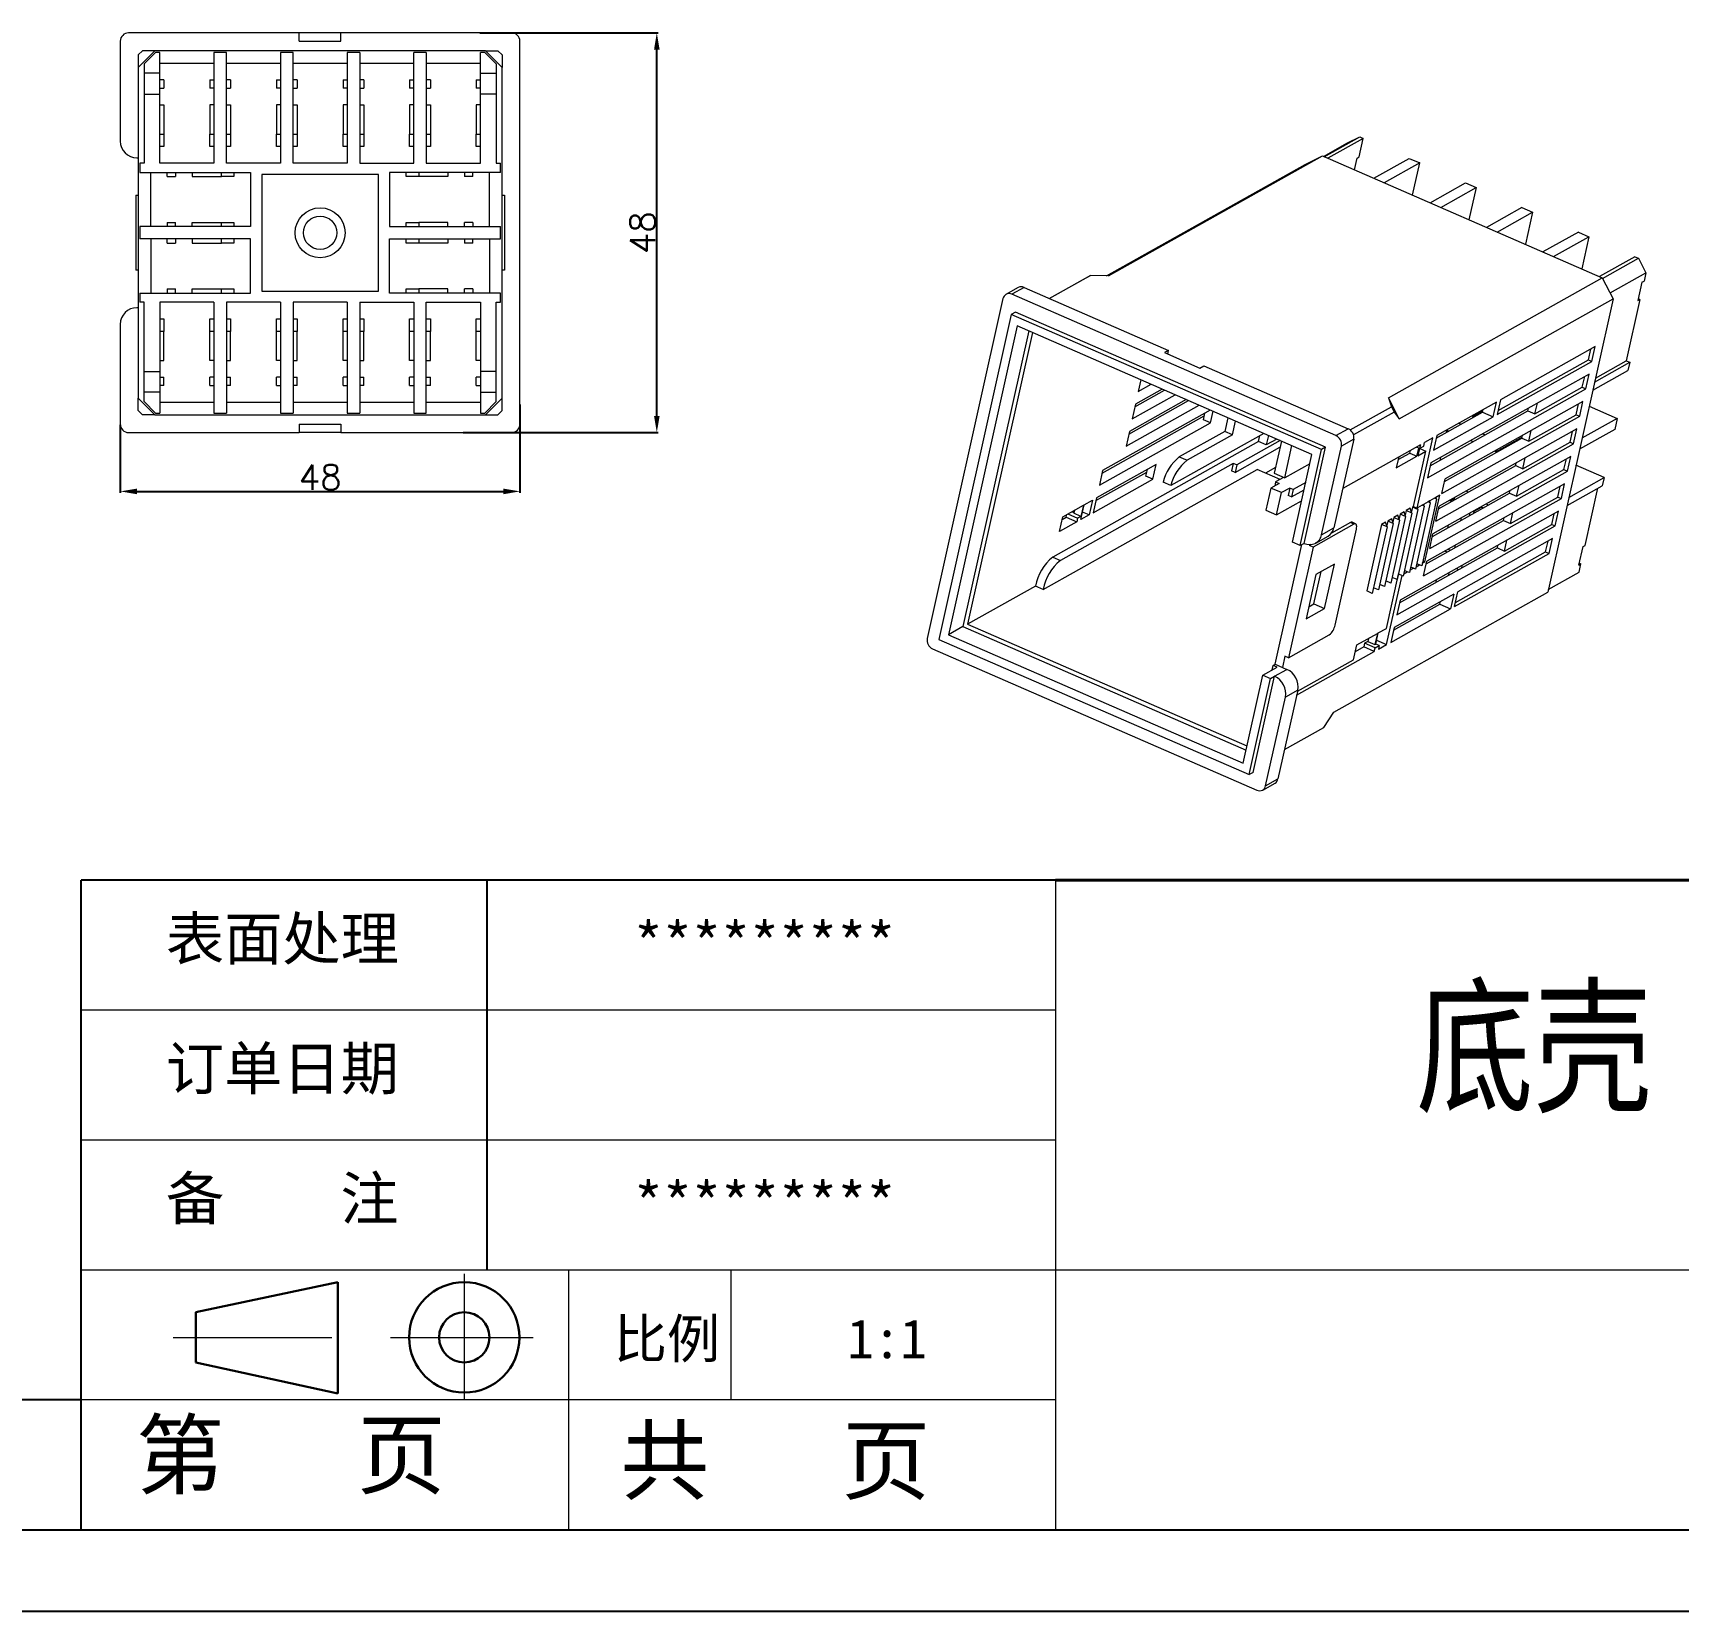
# Model space of a CAD drawing. Header units: inches. Extents: x 367 to 1846, y 456 to 866.
# Drawn here: x 1479.2 to 1676.8, y 456.2 to 645.7 of the extents above; entities that cross this region are included whole.
import ezdxf

# ---------------------------------------------------------------- set-up
doc = ezdxf.new("R2010")
doc.units = ezdxf.units.IN
doc.linetypes.add('CENTER2', pattern=[28.575, 19.05, -3.175, 3.175, -3.175])
doc.layers.add('文字', color=81, linetype='Continuous')
for name, color, linetype, lineweight in [('粗实线', 7, 'Continuous', 30), ('细实线', 3, 'Continuous', 9), ('细点划线', 2, 'CENTER2', 9)]:
    doc.layers.add(name, color=color, linetype=linetype, lineweight=lineweight)
doc.styles.get("Standard").update_dxf_attribs({"font": 'txt', "bigfont": 'gbcbig.shx'})
doc.styles.add('宋体', font='', dxfattribs={"width": 0.8, "height": 3.5})
doc.styles.get('宋体').set_extended_font_data('SimSun')
doc.dimstyles.new('3', dxfattribs={"dimtxt": 3, "dimasz": 2, "dimexe": 0.18, "dimexo": 0.0625, "dimgap": 0.2, "dimtad": 1, "dimzin": 12, "dimdsep": 46, "dimtxsty": 'Standard', "dimcen": 1, "dimadec": 0, "dimazin": 0, "dimtfac": 1, "dimtofl": 0, "dimtmove": 0, "dimatfit": 3, "dimfxl": 1, "dimtolj": 1, "dimtzin": 0, "dimarcsym": 0})

# ---------------------------------------------------------------- blocks, each defined once
blk = doc.blocks.new('*D72')
at = {"color": 0, "lineweight": -2}
for p, q in [((1537.74, 601.11), (1537.74, 590.5)), ((1489.74, 598.68), (1489.74, 590.5)), ((1491.74, 590.68), (1535.74, 590.68))]:
    blk.add_line(p, q, dxfattribs=at)
at = {"color": 0}
for points in [[(1491.74, 591.01), (1491.74, 590.34), (1489.74, 590.68)], [(1535.74, 591.01), (1535.74, 590.34), (1537.74, 590.68)]]:
    blk.add_solid(points, dxfattribs=at)
at = {"layer": 'Defpoints', "color": 0}
for p in [(1537.74, 601.18), (1489.74, 598.74), (1537.74, 590.68)]:
    blk.add_point(p, dxfattribs=at)
at = {"color": 0, "insert": (1513.74, 592.38), "char_height": 3, "attachment_point": 5}
blk.add_mtext('\\A1;48', dxfattribs=at)
blk = doc.blocks.new('*D73')
at = {"color": 0, "lineweight": -2}
for p, q in [((1532.91, 645.74), (1554.35, 645.74)), ((1554.17, 599.74), (1554.17, 643.74)), ((1530.93, 597.74), (1554.35, 597.74))]:
    blk.add_line(p, q, dxfattribs=at)
at = {"color": 0}
for points in [[(1553.84, 643.74), (1554.51, 643.74), (1554.17, 645.74)], [(1553.84, 599.74), (1554.51, 599.74), (1554.17, 597.74)]]:
    blk.add_solid(points, dxfattribs=at)
at = {"layer": 'Defpoints', "color": 0}
for p in [(1532.85, 645.74), (1554.17, 645.74), (1530.86, 597.74)]:
    blk.add_point(p, dxfattribs=at)
at = {"color": 0, "insert": (1552.47, 621.74), "char_height": 3, "attachment_point": 5, "rotation": 90}
blk.add_mtext('\\A1;48', dxfattribs=at)

msp = doc.modelspace()

# ---------------------------------------------------------------- linework, layer by layer
at = {"color": 7, "linetype": 'Continuous', "lineweight": 15}
for p, q in [((1489.737, 644.741), (1489.737, 632.741)), ((1511.237, 645.741), (1490.737, 645.741)), ((1511.237, 644.741), (1511.237, 645.741)), ((1516.237, 645.741), (1511.237, 645.741)), ((1511.237, 644.741), (1516.237, 644.741)), ((1516.237, 644.741), (1516.237, 645.741)), ((1536.737, 645.741), (1516.237, 645.741)), ((1537.737, 598.741), (1537.737, 644.741)), ((1493.887, 643.591), (1491.887, 641.591)), ((1492.387, 643.591), (1491.887, 643.091)), ((1491.887, 643.091), (1491.887, 641.591)), ((1493.887, 643.591), (1492.387, 643.591)), ((1493.97, 643.391), (1492.587, 642.008)), ((1533.587, 643.591), (1493.887, 643.591)), ((1494.487, 643.391), (1493.97, 643.391)), ((1494.487, 640.891), (1494.487, 643.391)), ((1500.987, 643.391), (1500.987, 630.091)), ((1502.487, 643.391), (1500.987, 643.391)), ((1502.487, 630.091), (1502.487, 643.391)), ((1508.987, 643.391), (1508.987, 630.091)), ((1510.487, 643.391), (1508.987, 643.391)), ((1510.487, 630.091), (1510.487, 643.391)), ((1516.987, 643.391), (1516.987, 630.091)), ((1518.487, 643.391), (1516.987, 643.391)), ((1518.487, 643.391), (1518.487, 630.091)), ((1524.987, 630.091), (1524.987, 643.391)), ((1526.487, 643.391), (1524.987, 643.391)), ((1526.487, 643.391), (1526.487, 630.091)), ((1532.987, 640.891), (1532.987, 643.391)), ((1533.504, 643.391), (1532.987, 643.391)), ((1534.887, 642.008), (1533.504, 643.391)), ((1535.587, 641.591), (1533.587, 643.591)), ((1533.587, 643.591), (1535.087, 643.591)), ((1535.587, 643.091), (1535.087, 643.591)), ((1535.587, 643.091), (1535.587, 641.591)), ((1491.887, 641.591), (1491.887, 601.891)), ((1492.587, 642.008), (1492.587, 640.891)), ((1494.487, 640.891), (1492.587, 640.891)), ((1492.587, 640.891), (1492.587, 638.391)), ((1494.487, 642.091), (1500.987, 642.091)), ((1494.487, 638.391), (1494.487, 640.891)), ((1502.487, 642.091), (1508.987, 642.091)), ((1510.487, 642.091), (1516.987, 642.091)), ((1518.487, 642.091), (1524.987, 642.091)), ((1526.487, 642.091), (1532.987, 642.091)), ((1532.987, 640.891), (1534.887, 640.891)), ((1532.987, 638.391), (1532.987, 640.891)), ((1534.887, 642.008), (1534.887, 640.891)), ((1534.887, 640.891), (1534.887, 638.391)), ((1535.587, 601.891), (1535.587, 641.591)), ((1492.587, 638.391), (1494.487, 638.391)), ((1492.587, 638.391), (1492.587, 630.091)), ((1494.987, 640.091), (1494.487, 640.091)), ((1494.487, 639.091), (1494.987, 639.091)), ((1494.487, 630.091), (1494.487, 638.391)), ((1494.987, 640.091), (1494.987, 639.091)), ((1500.487, 640.091), (1500.487, 639.091)), ((1500.487, 640.091), (1500.987, 640.091)), ((1500.987, 639.091), (1500.487, 639.091)), ((1502.987, 640.091), (1502.487, 640.091)), ((1502.487, 639.091), (1502.987, 639.091)), ((1502.987, 640.091), (1502.987, 639.091)), ((1508.487, 640.091), (1508.487, 639.091)), ((1508.487, 640.091), (1508.987, 640.091)), ((1508.987, 639.091), (1508.487, 639.091)), ((1510.987, 640.091), (1510.487, 640.091)), ((1510.487, 639.091), (1510.987, 639.091)), ((1510.987, 640.091), (1510.987, 639.091)), ((1516.487, 640.091), (1516.987, 640.091)), ((1516.487, 640.091), (1516.487, 639.091)), ((1516.987, 639.091), (1516.487, 639.091)), ((1518.987, 640.091), (1518.487, 640.091)), ((1518.487, 639.091), (1518.987, 639.091)), ((1518.987, 640.091), (1518.987, 639.091)), ((1524.487, 640.091), (1524.987, 640.091)), ((1524.487, 640.091), (1524.487, 639.091)), ((1524.987, 639.091), (1524.487, 639.091)), ((1526.987, 640.091), (1526.487, 640.091)), ((1526.487, 639.091), (1526.987, 639.091)), ((1526.987, 640.091), (1526.987, 639.091)), ((1532.487, 640.091), (1532.487, 639.091)), ((1532.487, 640.091), (1532.987, 640.091)), ((1532.987, 639.091), (1532.487, 639.091)), ((1532.987, 630.091), (1532.987, 638.391)), ((1534.887, 638.391), (1532.987, 638.391)), ((1534.887, 638.391), (1534.887, 630.091)), ((1494.487, 637.091), (1494.987, 637.091)), ((1494.987, 637.091), (1494.987, 633.591)), ((1500.987, 637.091), (1500.487, 637.091)), ((1500.487, 637.091), (1500.487, 633.591)), ((1502.487, 637.091), (1502.987, 637.091)), ((1502.987, 637.091), (1502.987, 633.591)), ((1508.487, 637.091), (1508.487, 633.591)), ((1508.987, 637.091), (1508.487, 637.091)), ((1510.487, 637.091), (1510.987, 637.091)), ((1510.987, 637.091), (1510.987, 633.591)), ((1516.987, 637.091), (1516.487, 637.091)), ((1516.487, 637.091), (1516.487, 633.591)), ((1518.487, 637.091), (1518.987, 637.091)), ((1518.987, 637.091), (1518.987, 633.591)), ((1524.987, 637.091), (1524.487, 637.091)), ((1524.487, 637.091), (1524.487, 633.591)), ((1526.487, 637.091), (1526.987, 637.091)), ((1526.987, 637.091), (1526.987, 633.591)), ((1532.987, 637.091), (1532.487, 637.091)), ((1532.487, 637.091), (1532.487, 633.591)), ((1494.487, 633.591), (1494.987, 633.591)), ((1494.987, 633.591), (1494.987, 632.091)), ((1500.487, 633.591), (1500.987, 633.591)), ((1500.487, 632.091), (1500.487, 633.591)), ((1502.487, 633.591), (1502.987, 633.591)), ((1502.987, 633.591), (1502.987, 632.091)), ((1508.487, 633.591), (1508.987, 633.591)), ((1508.487, 632.091), (1508.487, 633.591)), ((1510.487, 633.591), (1510.987, 633.591)), ((1510.987, 633.591), (1510.987, 632.091)), ((1516.487, 633.591), (1516.987, 633.591)), ((1516.487, 632.091), (1516.487, 633.591)), ((1518.487, 633.591), (1518.987, 633.591)), ((1518.987, 633.591), (1518.987, 632.091)), ((1524.487, 633.591), (1524.987, 633.591)), ((1524.487, 632.091), (1524.487, 633.591)), ((1526.487, 633.591), (1526.987, 633.591)), ((1526.987, 633.591), (1526.987, 632.091)), ((1532.487, 633.591), (1532.987, 633.591)), ((1532.487, 632.091), (1532.487, 633.591)), ((1634.236, 630.916), (1637.138, 632.545)), ((1634.331, 630.875), (1638.582, 633.262)), ((1639.02, 633.071), (1634.769, 630.684)), ((1637.138, 632.545), (1638.582, 633.262)), ((1638.526, 630.853), (1639.02, 633.071)), ((1638.582, 633.262), (1639.02, 633.071)), ((1491.737, 630.741), (1491.887, 630.741)), ((1494.987, 632.091), (1494.487, 632.091)), ((1500.987, 632.091), (1500.487, 632.091)), ((1502.987, 632.091), (1502.487, 632.091)), ((1508.987, 632.091), (1508.487, 632.091)), ((1510.987, 632.091), (1510.487, 632.091)), ((1516.987, 632.091), (1516.487, 632.091)), ((1518.987, 632.091), (1518.487, 632.091)), ((1524.987, 632.091), (1524.487, 632.091)), ((1526.987, 632.091), (1526.487, 632.091)), ((1532.987, 632.091), (1532.487, 632.091)), ((1608.417, 616.55), (1634.105, 630.973)), ((1632.017, 629.937), (1634.105, 630.973)), ((1634.105, 630.973), (1667.719, 616.325)), ((1637.962, 629.293), (1638.279, 630.714)), ((1638.279, 630.714), (1638.526, 630.853)), ((1640.272, 628.286), (1644.523, 630.672)), ((1644.523, 630.672), (1645.793, 630.119)), ((1492.587, 630.091), (1492.087, 630.091)), ((1492.087, 630.091), (1492.087, 628.991)), ((1492.087, 628.991), (1505.387, 628.991)), ((1493.387, 622.491), (1493.387, 628.991)), ((1500.987, 630.091), (1494.487, 630.091)), ((1495.387, 628.491), (1495.387, 628.991)), ((1495.387, 628.491), (1496.387, 628.491)), ((1496.387, 628.991), (1496.387, 628.491)), ((1498.387, 628.991), (1498.387, 628.491)), ((1498.387, 628.491), (1501.887, 628.491)), ((1501.887, 628.491), (1501.887, 628.991)), ((1503.387, 628.491), (1501.887, 628.491)), ((1508.987, 630.091), (1502.487, 630.091)), ((1503.387, 628.991), (1503.387, 628.491)), ((1505.387, 628.991), (1505.387, 622.491)), ((1506.737, 628.741), (1506.737, 614.741)), ((1520.737, 628.741), (1506.737, 628.741)), ((1516.987, 630.091), (1510.487, 630.091)), ((1518.487, 630.091), (1524.987, 630.091)), ((1520.737, 614.741), (1520.737, 628.741)), ((1522.087, 628.991), (1522.087, 622.491)), ((1535.387, 628.991), (1522.087, 628.991)), ((1524.087, 628.491), (1524.087, 628.991)), ((1525.587, 628.491), (1524.087, 628.491)), ((1525.587, 628.991), (1525.587, 628.491)), ((1529.087, 628.491), (1525.587, 628.491)), ((1526.487, 630.091), (1532.987, 630.091)), ((1529.087, 628.991), (1529.087, 628.491)), ((1531.087, 628.991), (1531.087, 628.491)), ((1532.087, 628.491), (1531.087, 628.491)), ((1532.087, 628.491), (1532.087, 628.991)), ((1534.087, 622.491), (1534.087, 628.991)), ((1534.887, 630.091), (1535.387, 630.091)), ((1535.387, 628.991), (1535.387, 630.091)), ((1608.182, 616.555), (1632.017, 629.937)), ((1645.793, 630.119), (1641.542, 627.732)), ((1644.932, 626.255), (1645.793, 630.119)), ((1647.046, 625.334), (1651.297, 627.721)), ((1648.316, 624.78), (1652.567, 627.167)), ((1651.297, 627.721), (1652.567, 627.167)), ((1652.567, 627.167), (1651.706, 623.303)), ((1491.587, 626.241), (1491.587, 617.241)), ((1491.587, 626.241), (1491.887, 626.241)), ((1535.587, 626.241), (1535.887, 626.241)), ((1535.887, 626.241), (1535.887, 617.241)), ((1658.07, 624.769), (1653.819, 622.382)), ((1658.07, 624.769), (1659.34, 624.215)), ((1505.387, 622.491), (1492.087, 622.491)), ((1492.087, 622.491), (1492.087, 620.991)), ((1495.387, 622.991), (1495.387, 622.491)), ((1495.387, 622.991), (1496.387, 622.991)), ((1496.387, 622.491), (1496.387, 622.991)), ((1498.387, 622.491), (1498.387, 622.991)), ((1498.387, 622.991), (1501.887, 622.991)), ((1501.887, 622.491), (1501.887, 622.991)), ((1501.887, 622.991), (1503.387, 622.991)), ((1503.387, 622.991), (1503.387, 622.491)), ((1522.087, 622.491), (1535.387, 622.491)), ((1524.087, 622.491), (1524.087, 622.991)), ((1524.087, 622.991), (1525.587, 622.991)), ((1525.587, 622.991), (1525.587, 622.491)), ((1529.087, 622.991), (1525.587, 622.991)), ((1529.087, 622.491), (1529.087, 622.991)), ((1531.087, 622.491), (1531.087, 622.991)), ((1532.087, 622.991), (1531.087, 622.991)), ((1532.087, 622.991), (1532.087, 622.491)), ((1535.387, 620.991), (1535.387, 622.491)), ((1655.089, 621.829), (1659.34, 624.215)), ((1659.34, 624.215), (1658.479, 620.351)), ((1505.387, 620.991), (1492.087, 620.991)), ((1493.387, 620.991), (1493.387, 614.491)), ((1495.387, 620.491), (1495.387, 620.991)), ((1495.387, 620.491), (1496.387, 620.491)), ((1496.387, 620.991), (1496.387, 620.491)), ((1498.387, 620.991), (1498.387, 620.491)), ((1498.387, 620.491), (1501.887, 620.491)), ((1501.887, 620.491), (1501.887, 620.991)), ((1503.387, 620.491), (1501.887, 620.491)), ((1503.387, 620.991), (1503.387, 620.491)), ((1505.387, 614.491), (1505.387, 620.991)), ((1522.087, 620.991), (1535.387, 620.991)), ((1522.087, 614.491), (1522.087, 620.991)), ((1524.087, 620.491), (1524.087, 620.991)), ((1525.587, 620.491), (1524.087, 620.491)), ((1525.587, 620.991), (1525.587, 620.491)), ((1529.087, 620.491), (1525.587, 620.491)), ((1529.087, 620.991), (1529.087, 620.491)), ((1531.087, 620.991), (1531.087, 620.491)), ((1532.087, 620.491), (1531.087, 620.491)), ((1532.087, 620.491), (1532.087, 620.991)), ((1534.087, 620.991), (1534.087, 614.491)), ((1664.844, 621.817), (1660.593, 619.43)), ((1661.863, 618.877), (1666.114, 621.264)), ((1664.844, 621.817), (1666.114, 621.264)), ((1666.114, 621.264), (1665.253, 617.4)), ((1671.617, 618.865), (1667.366, 616.479)), ((1667.753, 616.259), (1672.055, 618.674)), ((1671.617, 618.865), (1672.055, 618.674)), ((1672.055, 618.674), (1672.952, 616.937)), ((1491.887, 617.241), (1491.587, 617.241)), ((1535.887, 617.241), (1535.587, 617.241)), ((1606.239, 616.594), (1601.341, 613.844)), ((1605.717, 616.335), (1606.239, 616.594)), ((1608.417, 616.55), (1606.239, 616.594)), ((1668.65, 614.522), (1672.952, 616.937)), ((1672.952, 616.937), (1672.732, 615.946)), ((1492.087, 614.491), (1505.387, 614.491)), ((1492.087, 614.491), (1492.087, 613.391)), ((1495.387, 614.991), (1496.387, 614.991)), ((1495.387, 614.991), (1495.387, 614.491)), ((1496.387, 614.491), (1496.387, 614.991)), ((1498.387, 614.491), (1498.387, 614.991)), ((1498.387, 614.991), (1501.887, 614.991)), ((1501.887, 614.491), (1501.887, 614.991)), ((1501.887, 614.991), (1503.387, 614.991)), ((1503.387, 614.991), (1503.387, 614.491)), ((1506.737, 614.741), (1520.737, 614.741)), ((1535.387, 614.491), (1522.087, 614.491)), ((1524.087, 614.491), (1524.087, 614.991)), ((1524.087, 614.991), (1525.587, 614.991)), ((1525.587, 614.991), (1525.587, 614.491)), ((1529.087, 614.991), (1525.587, 614.991)), ((1529.087, 614.491), (1529.087, 614.991)), ((1532.087, 614.991), (1531.087, 614.991)), ((1531.087, 614.491), (1531.087, 614.991)), ((1532.087, 614.991), (1532.087, 614.491)), ((1535.387, 613.391), (1535.387, 614.491)), ((1597.583, 615.167), (1596.101, 614.334)), ((1598.271, 615.182), (1596.789, 614.35)), ((1598.271, 615.182), (1615.628, 607.618)), ((1601.307, 613.859), (1605.717, 616.335)), ((1642.03, 601.902), (1667.719, 616.325)), ((1667.719, 616.325), (1669.016, 613.813)), ((1672.485, 615.808), (1671.99, 613.59)), ((1672.485, 615.808), (1672.732, 615.946)), ((1491.887, 612.741), (1491.737, 612.741)), ((1492.587, 613.391), (1492.087, 613.391)), ((1492.587, 605.091), (1492.587, 613.391)), ((1494.487, 613.391), (1494.487, 605.091)), ((1500.987, 613.391), (1494.487, 613.391)), ((1500.987, 613.391), (1500.987, 600.091)), ((1502.487, 613.391), (1502.487, 600.091)), ((1508.987, 613.391), (1502.487, 613.391)), ((1508.987, 613.391), (1508.987, 600.091)), ((1510.487, 613.391), (1510.487, 600.091)), ((1516.987, 613.391), (1510.487, 613.391)), ((1516.987, 613.391), (1516.987, 600.091)), ((1518.487, 613.391), (1518.487, 600.091)), ((1518.487, 613.391), (1524.987, 613.391)), ((1524.987, 613.391), (1524.987, 600.091)), ((1526.487, 600.091), (1526.487, 613.391)), ((1526.487, 613.391), (1532.987, 613.391)), ((1532.987, 613.391), (1532.987, 605.091)), ((1534.887, 605.091), (1534.887, 613.391)), ((1534.887, 613.391), (1535.387, 613.391)), ((1595.744, 613.831), (1586.65, 573.025)), ((1635.736, 597.377), (1596.789, 614.35)), ((1643.328, 599.39), (1669.016, 613.813)), ((1669.016, 613.813), (1661.168, 578.595)), ((1672.237, 613.729), (1670.596, 606.366)), ((1671.99, 613.59), (1672.237, 613.729)), ((1672.237, 613.729), (1672.04, 613.815)), ((1489.737, 610.741), (1489.737, 598.741)), ((1494.487, 611.391), (1494.987, 611.391)), ((1494.987, 611.391), (1494.987, 609.891)), ((1500.487, 611.391), (1500.987, 611.391)), ((1500.487, 609.891), (1500.487, 611.391)), ((1502.487, 611.391), (1502.987, 611.391)), ((1502.987, 611.391), (1502.987, 609.891)), ((1508.487, 611.391), (1508.987, 611.391)), ((1508.487, 609.891), (1508.487, 611.391)), ((1510.487, 611.391), (1510.987, 611.391)), ((1510.987, 611.391), (1510.987, 609.891)), ((1516.487, 611.391), (1516.987, 611.391)), ((1516.487, 609.891), (1516.487, 611.391)), ((1518.487, 611.391), (1518.987, 611.391)), ((1518.987, 611.391), (1518.987, 609.891)), ((1524.487, 611.391), (1524.987, 611.391)), ((1524.487, 609.891), (1524.487, 611.391)), ((1526.487, 611.391), (1526.987, 611.391)), ((1526.987, 611.391), (1526.987, 609.891)), ((1532.487, 611.391), (1532.987, 611.391)), ((1532.487, 609.891), (1532.487, 611.391)), ((1596.746, 611.929), (1588.047, 572.897)), ((1597.46, 610.547), (1589.196, 573.467)), ((1597.24, 612.206), (1596.746, 611.929)), ((1634, 595.694), (1596.746, 611.929)), ((1634.494, 595.972), (1597.24, 612.206)), ((1632.851, 595.124), (1597.46, 610.547)), ((1494.987, 609.891), (1494.487, 609.891)), ((1494.987, 606.391), (1494.987, 609.891)), ((1500.487, 606.391), (1500.487, 609.891)), ((1500.987, 609.891), (1500.487, 609.891)), ((1502.987, 609.891), (1502.487, 609.891)), ((1502.987, 606.391), (1502.987, 609.891)), ((1508.487, 606.391), (1508.487, 609.891)), ((1508.987, 609.891), (1508.487, 609.891)), ((1510.987, 609.891), (1510.487, 609.891)), ((1510.987, 606.391), (1510.987, 609.891)), ((1516.487, 606.391), (1516.487, 609.891)), ((1516.987, 609.891), (1516.487, 609.891)), ((1518.987, 609.891), (1518.487, 609.891)), ((1518.987, 606.391), (1518.987, 609.891)), ((1524.987, 609.891), (1524.487, 609.891)), ((1524.487, 606.391), (1524.487, 609.891)), ((1526.987, 609.891), (1526.487, 609.891)), ((1526.987, 606.391), (1526.987, 609.891)), ((1532.987, 609.891), (1532.487, 609.891)), ((1532.487, 606.391), (1532.487, 609.891)), ((1598.839, 609.947), (1590.925, 574.438)), ((1599.304, 609.744), (1591.499, 574.723)), ((1615.628, 607.618), (1615.134, 607.34)), ((1615.134, 607.34), (1619.367, 605.495)), ((1615.528, 607.169), (1615.628, 607.618)), ((1666.872, 608.069), (1655.51, 601.689)), ((1666.053, 606.479), (1666.341, 607.771)), ((1666.476, 606.294), (1666.872, 608.069)), ((1492.587, 605.091), (1494.487, 605.091)), ((1492.587, 602.591), (1492.587, 605.091)), ((1494.487, 606.391), (1494.987, 606.391)), ((1494.487, 605.091), (1494.487, 602.591)), ((1500.987, 606.391), (1500.487, 606.391)), ((1502.487, 606.391), (1502.987, 606.391)), ((1508.987, 606.391), (1508.487, 606.391)), ((1510.487, 606.391), (1510.987, 606.391)), ((1516.987, 606.391), (1516.487, 606.391)), ((1518.487, 606.391), (1518.987, 606.391)), ((1524.987, 606.391), (1524.487, 606.391)), ((1526.487, 606.391), (1526.987, 606.391)), ((1532.987, 606.391), (1532.487, 606.391)), ((1534.887, 605.091), (1532.987, 605.091)), ((1532.987, 605.091), (1532.987, 602.591)), ((1534.887, 602.591), (1534.887, 605.091)), ((1619.367, 605.495), (1619.861, 605.773)), ((1619.861, 605.773), (1637.218, 598.209)), ((1666.138, 604.774), (1647.118, 594.095)), ((1655.114, 599.915), (1666.476, 606.294)), ((1655.222, 600.398), (1666.053, 606.479)), ((1665.742, 603), (1666.138, 604.774)), ((1666.053, 606.479), (1666.476, 606.294)), ((1666.568, 602.829), (1670.802, 605.206)), ((1666.786, 603.804), (1671.02, 606.181)), ((1666.893, 604.287), (1670.596, 606.366)), ((1670.596, 606.366), (1671.02, 606.181)), ((1671.02, 606.181), (1670.802, 605.206)), ((1494.487, 604.391), (1494.987, 604.391)), ((1494.987, 603.391), (1494.487, 603.391)), ((1494.987, 603.391), (1494.987, 604.391)), ((1500.487, 603.391), (1500.487, 604.391)), ((1500.987, 604.391), (1500.487, 604.391)), ((1500.487, 603.391), (1500.987, 603.391)), ((1502.487, 604.391), (1502.987, 604.391)), ((1502.987, 603.391), (1502.487, 603.391)), ((1502.987, 603.391), (1502.987, 604.391)), ((1508.487, 603.391), (1508.487, 604.391)), ((1508.987, 604.391), (1508.487, 604.391)), ((1508.487, 603.391), (1508.987, 603.391)), ((1510.487, 604.391), (1510.987, 604.391)), ((1510.987, 603.391), (1510.487, 603.391)), ((1510.987, 603.391), (1510.987, 604.391)), ((1516.487, 603.391), (1516.487, 604.391)), ((1516.987, 604.391), (1516.487, 604.391)), ((1516.487, 603.391), (1516.987, 603.391)), ((1518.487, 604.391), (1518.987, 604.391)), ((1518.987, 603.391), (1518.487, 603.391)), ((1518.987, 603.391), (1518.987, 604.391)), ((1524.487, 603.391), (1524.487, 604.391)), ((1524.987, 604.391), (1524.487, 604.391)), ((1524.487, 603.391), (1524.987, 603.391)), ((1526.487, 604.391), (1526.987, 604.391)), ((1526.987, 603.391), (1526.487, 603.391)), ((1526.987, 603.391), (1526.987, 604.391)), ((1532.987, 604.391), (1532.487, 604.391)), ((1532.487, 603.391), (1532.487, 604.391)), ((1532.487, 603.391), (1532.987, 603.391)), ((1611.583, 600.841), (1615.144, 602.841)), ((1614.857, 602.966), (1611.655, 601.168)), ((1612.304, 604.078), (1611.994, 602.689)), ((1611.994, 602.689), (1613.523, 603.547)), ((1646.723, 592.321), (1665.742, 603)), ((1659.638, 599.994), (1665.319, 603.184)), ((1665.319, 603.184), (1665.607, 604.476)), ((1665.319, 603.184), (1665.742, 603)), ((1491.887, 601.891), (1493.887, 599.891)), ((1491.887, 600.391), (1491.887, 601.891)), ((1492.587, 601.474), (1492.587, 602.591)), ((1494.487, 602.591), (1492.587, 602.591)), ((1492.587, 601.474), (1493.97, 600.091)), ((1494.487, 602.591), (1494.487, 600.091)), ((1494.487, 601.391), (1500.987, 601.391)), ((1502.487, 601.391), (1508.987, 601.391)), ((1510.487, 601.391), (1516.987, 601.391)), ((1518.487, 601.391), (1524.987, 601.391)), ((1526.487, 601.391), (1532.987, 601.391)), ((1532.987, 602.591), (1532.987, 600.091)), ((1532.987, 602.591), (1534.887, 602.591)), ((1533.504, 600.091), (1534.887, 601.474)), ((1533.587, 599.891), (1535.587, 601.891)), ((1534.887, 601.474), (1534.887, 602.591)), ((1535.587, 600.391), (1535.587, 601.891)), ((1610.526, 596.099), (1619.304, 601.028)), ((1610.848, 597.547), (1618.034, 601.581)), ((1617.748, 601.706), (1610.921, 597.873)), ((1611.26, 599.394), (1616.414, 602.287)), ((1611.655, 601.168), (1611.26, 599.394)), ((1637.453, 598.065), (1642.392, 600.839)), ((1642.03, 601.902), (1642.392, 600.839)), ((1643.328, 599.39), (1642.03, 601.902)), ((1642.392, 600.839), (1642.717, 600.211)), ((1655.016, 601.412), (1647.853, 597.39)), ((1665.403, 601.479), (1648.854, 592.187)), ((1654.62, 599.638), (1655.016, 601.412)), ((1655.51, 601.689), (1655.114, 599.915)), ((1658.791, 600.363), (1658.864, 600.69)), ((1659.638, 599.994), (1659.926, 601.286)), ((1664.585, 599.889), (1664.872, 601.181)), ((1665.008, 599.705), (1665.403, 601.479)), ((1666.141, 600.911), (1669.517, 599.44)), ((1491.887, 600.391), (1492.387, 599.891)), ((1493.887, 599.891), (1492.387, 599.891)), ((1493.887, 599.891), (1533.587, 599.891)), ((1493.97, 600.091), (1494.487, 600.091)), ((1500.987, 600.091), (1502.487, 600.091)), ((1508.987, 600.091), (1510.487, 600.091)), ((1511.237, 598.741), (1516.237, 598.741)), ((1511.237, 598.741), (1511.237, 597.741)), ((1516.237, 598.741), (1516.237, 597.741)), ((1516.987, 600.091), (1518.487, 600.091)), ((1524.987, 600.091), (1526.487, 600.091)), ((1532.987, 600.091), (1533.504, 600.091)), ((1533.587, 599.891), (1535.087, 599.891)), ((1535.087, 599.891), (1535.587, 600.391)), ((1607.321, 591.417), (1620.66, 598.906)), ((1607.644, 592.865), (1619.92, 599.758)), ((1620.638, 600.446), (1607.717, 593.191)), ((1619.813, 599.275), (1619.993, 600.084)), ((1620.66, 598.906), (1619.813, 599.275)), ((1620.66, 598.906), (1620.971, 600.302)), ((1622.743, 599.529), (1622.376, 597.879)), ((1623.307, 597.474), (1623.675, 599.123)), ((1642.717, 600.211), (1637.844, 597.475)), ((1642.717, 600.211), (1643.328, 599.39)), ((1647.045, 593.769), (1658.791, 600.363)), ((1647.457, 595.616), (1654.62, 599.638)), ((1647.78, 597.063), (1653.35, 600.191)), ((1648.459, 590.413), (1665.008, 599.705)), ((1650.483, 598.867), (1650.769, 598.742)), ((1652.144, 599.615), (1652.119, 599.5)), ((1653.376, 600.306), (1652.144, 599.615)), ((1652.144, 599.615), (1652.245, 599.571)), ((1653.35, 600.191), (1653.423, 600.518)), ((1653.35, 600.191), (1654.62, 599.638)), ((1658.791, 600.363), (1659.638, 599.994)), ((1658.903, 596.699), (1664.585, 599.889)), ((1664.585, 599.889), (1665.008, 599.705)), ((1669.517, 599.44), (1665.283, 597.062)), ((1669.517, 599.44), (1669.221, 598.109)), ((1490.737, 597.741), (1511.237, 597.741)), ((1516.237, 597.741), (1511.237, 597.741)), ((1516.237, 597.741), (1536.737, 597.741)), ((1610.921, 597.873), (1610.526, 596.099)), ((1627.067, 597.645), (1615.897, 591.373)), ((1622.376, 597.879), (1616.921, 594.817)), ((1623.307, 597.474), (1617.852, 594.411)), ((1623.307, 597.474), (1622.376, 597.879)), ((1629.047, 596.782), (1623.829, 593.852)), ((1626.426, 596.661), (1626.585, 597.374)), ((1627.614, 597.407), (1627.357, 596.255)), ((1628.624, 596.966), (1627.357, 596.255)), ((1629.178, 596.725), (1628.316, 592.858)), ((1637.867, 596.953), (1635.495, 586.308)), ((1635.736, 597.377), (1637.218, 598.209)), ((1637.867, 596.953), (1636.385, 596.121)), ((1645.48, 588.685), (1647.359, 597.113)), ((1647.359, 597.113), (1646.37, 596.558)), ((1647.853, 597.39), (1647.457, 595.616)), ((1664.669, 598.184), (1648.12, 588.892)), ((1648.781, 591.86), (1658.057, 597.068)), ((1649.007, 597.753), (1649.068, 598.024)), ((1649.068, 598.024), (1649.305, 597.92)), ((1651.909, 596.785), (1652.196, 596.66)), ((1653.373, 597.607), (1653.66, 597.482)), ((1658.08, 597.173), (1654.994, 595.441)), ((1657.635, 596.832), (1657.543, 596.872)), ((1658.057, 597.068), (1658.129, 597.395)), ((1658.057, 597.068), (1658.903, 596.699)), ((1658.903, 596.699), (1659.191, 597.991)), ((1663.85, 596.594), (1664.138, 597.886)), ((1664.274, 596.41), (1664.669, 598.184)), ((1669.221, 598.109), (1664.987, 595.732)), ((1626.426, 596.661), (1601.726, 582.793)), ((1616.921, 594.817), (1617.852, 594.411)), ((1623.631, 592.965), (1629.014, 595.987)), ((1627.357, 596.255), (1626.426, 596.661)), ((1629.586, 592.304), (1630.448, 596.171)), ((1630.498, 584.568), (1632.851, 595.124)), ((1631.43, 584.162), (1634, 595.694)), ((1631.924, 584.439), (1634.494, 595.972)), ((1634.494, 595.972), (1634, 595.694)), ((1634.012, 585.476), (1636.385, 596.121)), ((1645.876, 596.28), (1636.55, 591.044)), ((1642.983, 593.526), (1645.453, 594.913)), ((1643.271, 594.817), (1642.983, 593.526)), ((1643.198, 594.491), (1644.606, 595.282)), ((1644.606, 595.282), (1644.679, 595.608)), ((1644.606, 595.282), (1645.453, 594.913)), ((1645.057, 588.87), (1646.54, 595.523)), ((1645.778, 595.837), (1645.389, 596.006)), ((1645.453, 594.913), (1645.669, 595.884)), ((1645.748, 595.85), (1645.552, 594.968)), ((1645.552, 594.968), (1646.54, 595.523)), ((1645.876, 596.28), (1645.778, 595.837)), ((1645.778, 595.837), (1646.272, 596.114)), ((1645.796, 595.847), (1646.54, 595.523)), ((1646.272, 596.114), (1646.37, 596.558)), ((1663.935, 594.889), (1647.385, 585.597)), ((1647.724, 587.118), (1664.274, 596.41)), ((1648.273, 594.458), (1648.346, 594.784)), ((1654.8, 595.525), (1654.994, 595.441)), ((1654.994, 595.441), (1655.044, 595.662)), ((1658.169, 593.405), (1663.85, 596.594)), ((1663.539, 593.115), (1663.935, 594.889)), ((1663.85, 596.594), (1664.274, 596.41)), ((1600.582, 578.894), (1626.27, 593.317)), ((1623.405, 594.036), (1602.657, 582.387)), ((1606.91, 589.57), (1613.011, 592.996)), ((1614.145, 593.918), (1606.982, 589.896)), ((1607.717, 593.191), (1607.321, 591.417)), ((1612.903, 592.513), (1613.084, 593.322)), ((1613.75, 592.144), (1614.145, 593.918)), ((1623.405, 594.036), (1623.208, 593.149)), ((1623.631, 592.965), (1623.208, 593.149)), ((1623.829, 593.852), (1623.405, 594.036)), ((1623.829, 593.852), (1623.631, 592.965)), ((1629.016, 592.12), (1626.27, 593.317)), ((1628.469, 593.542), (1627.282, 592.876)), ((1628.316, 592.858), (1629.586, 592.304)), ((1632.6, 593.996), (1629.586, 592.304)), ((1643.2, 594.498), (1643.206, 594.495)), ((1647.118, 594.095), (1646.723, 592.321)), ((1646.99, 583.823), (1663.539, 593.115)), ((1648.047, 588.566), (1657.322, 593.773)), ((1657.275, 594.033), (1657.371, 593.991)), ((1657.322, 593.773), (1657.395, 594.1)), ((1657.322, 593.773), (1658.169, 593.405)), ((1657.435, 590.11), (1663.116, 593.299)), ((1658.169, 593.405), (1658.457, 594.696)), ((1663.116, 593.299), (1663.404, 594.591)), ((1663.116, 593.299), (1663.539, 593.115)), ((1667.935, 592.343), (1664.559, 593.814)), ((1606.587, 588.122), (1613.75, 592.144)), ((1613.75, 592.144), (1612.903, 592.513)), ((1615.897, 591.373), (1614.965, 591.779)), ((1627.921, 591.083), (1627.328, 588.422)), ((1628.909, 591.638), (1627.921, 591.083)), ((1629.191, 590.53), (1627.921, 591.083)), ((1628.485, 591.823), (1628.378, 591.34)), ((1629.449, 592.364), (1628.485, 591.823)), ((1628.485, 591.823), (1628.909, 591.638)), ((1630.179, 591.085), (1629.191, 590.53)), ((1630.179, 591.085), (1629.981, 590.198)), ((1630.602, 590.9), (1630.179, 591.085)), ((1630.602, 590.9), (1630.404, 590.013)), ((1630.404, 590.013), (1631.899, 590.852)), ((1632.097, 591.739), (1630.602, 590.9)), ((1663.2, 591.594), (1646.651, 582.302)), ((1648.459, 590.413), (1648.854, 592.187)), ((1656.588, 590.479), (1656.661, 590.805)), ((1657.435, 590.11), (1657.723, 591.401)), ((1662.382, 590.004), (1662.669, 591.296)), ((1662.805, 589.82), (1663.2, 591.594)), ((1663.484, 588.99), (1667.718, 591.367)), ((1663.702, 589.966), (1667.935, 592.343)), ((1665.654, 584.189), (1667.187, 591.069)), ((1667.935, 592.343), (1667.718, 591.367)), ((1602.931, 587.622), (1605.401, 589.009)), ((1605.105, 587.29), (1605.5, 589.064)), ((1605.401, 589.009), (1605.105, 587.678)), ((1605.5, 589.064), (1606.488, 589.619)), ((1606.488, 589.619), (1606.093, 587.845)), ((1606.982, 589.896), (1606.587, 588.122)), ((1628.598, 587.869), (1629.191, 590.53)), ((1628.598, 587.869), (1631.611, 589.561)), ((1630.404, 590.013), (1629.981, 590.198)), ((1646.327, 588.907), (1644.548, 580.924)), ((1645.057, 588.87), (1644.909, 588.787)), ((1645.057, 588.87), (1645.48, 588.685)), ((1647.068, 589.323), (1645.289, 581.34)), ((1646.073, 589.018), (1645.517, 588.706)), ((1647.809, 589.739), (1646.03, 581.756)), ((1646.258, 589.122), (1646.073, 589.018)), ((1646.327, 588.907), (1646.073, 589.018)), ((1646.256, 580.528), (1662.805, 589.82)), ((1646.814, 589.434), (1646.258, 589.122)), ((1646.327, 588.907), (1646.258, 589.122)), ((1646.283, 589.136), (1646.271, 589.082)), ((1646.418, 582.227), (1648.197, 590.211)), ((1646.999, 589.538), (1646.814, 589.434)), ((1647.068, 589.323), (1646.814, 589.434)), ((1647.555, 589.85), (1646.999, 589.538)), ((1647.068, 589.323), (1646.999, 589.538)), ((1647.024, 589.552), (1647.012, 589.498)), ((1647.313, 585.271), (1656.588, 590.479)), ((1647.74, 589.954), (1647.555, 589.85)), ((1647.809, 589.739), (1647.555, 589.85)), ((1647.724, 587.118), (1648.12, 588.892)), ((1648.197, 590.211), (1647.74, 589.954)), ((1647.809, 589.739), (1647.74, 589.954)), ((1649.37, 589.594), (1649.484, 589.544)), ((1649.927, 589.793), (1649.484, 589.544)), ((1649.514, 589.675), (1649.484, 589.544)), ((1649.956, 589.923), (1649.883, 589.597)), ((1651.633, 590.579), (1651.347, 590.704)), ((1653.27, 588.796), (1652.306, 588.254)), ((1653.164, 588.842), (1653.45, 588.717)), ((1653.75, 589.171), (1654.036, 589.046)), ((1656.588, 590.479), (1657.435, 590.11)), ((1656.7, 586.815), (1662.382, 590.004)), ((1662.382, 590.004), (1662.805, 589.82)), ((1602.536, 585.848), (1602.931, 587.622)), ((1604.611, 587.013), (1602.536, 585.848)), ((1602.859, 587.295), (1603.341, 587.566)), ((1603.341, 587.566), (1603.414, 587.893)), ((1603.341, 587.566), (1604.611, 587.013)), ((1603.542, 587.965), (1604.71, 587.456)), ((1604.036, 588.242), (1604.278, 588.137)), ((1604.34, 588.413), (1604.258, 588.047)), ((1605.105, 587.678), (1604.258, 588.047)), ((1604.71, 587.456), (1604.611, 587.013)), ((1605.105, 587.678), (1604.71, 587.456)), ((1606.093, 587.845), (1605.105, 587.29)), ((1606.093, 587.845), (1605.305, 588.188)), ((1627.328, 588.422), (1628.598, 587.869)), ((1637.473, 586.94), (1635.197, 585.662)), ((1637.896, 586.755), (1637.473, 586.94)), ((1638.098, 586.785), (1637.674, 586.969)), ((1642.622, 586.827), (1640.843, 578.843)), ((1641.698, 586.984), (1641.204, 586.706)), ((1643.363, 587.243), (1641.584, 579.259)), ((1641.881, 586.411), (1641.698, 586.984)), ((1641.945, 587.122), (1641.825, 586.586)), ((1642.439, 587.4), (1641.945, 587.122)), ((1642.622, 586.827), (1641.945, 587.122)), ((1644.104, 587.659), (1642.325, 579.675)), ((1642.622, 586.827), (1642.439, 587.4)), ((1642.686, 587.538), (1642.566, 587.002)), ((1643.18, 587.816), (1642.686, 587.538)), ((1643.363, 587.243), (1642.686, 587.538)), ((1644.845, 588.075), (1643.066, 580.091)), ((1643.363, 587.243), (1643.18, 587.816)), ((1643.427, 587.954), (1643.307, 587.418)), ((1643.921, 588.232), (1643.427, 587.954)), ((1644.104, 587.659), (1643.427, 587.954)), ((1662.466, 588.299), (1643.447, 577.621)), ((1645.586, 588.491), (1643.807, 580.508)), ((1644.104, 587.659), (1643.921, 588.232)), ((1644.168, 588.37), (1644.048, 587.834)), ((1644.662, 588.648), (1644.168, 588.37)), ((1644.845, 588.075), (1644.168, 588.37)), ((1644.845, 588.075), (1644.662, 588.648)), ((1644.909, 588.787), (1644.789, 588.25)), ((1645.586, 588.491), (1644.909, 588.787)), ((1645.517, 588.706), (1645.48, 588.685)), ((1645.586, 588.491), (1645.517, 588.706)), ((1645.542, 588.72), (1645.53, 588.666)), ((1646.578, 581.976), (1655.854, 587.184)), ((1650.742, 587.196), (1650.814, 587.523)), ((1651.802, 588.077), (1651.73, 587.751)), ((1652.306, 588.254), (1652.2, 588.301)), ((1652.306, 588.254), (1652.261, 588.049)), ((1655.854, 587.184), (1655.926, 587.51)), ((1655.854, 587.184), (1656.7, 586.815)), ((1656.7, 586.815), (1656.988, 588.106)), ((1661.647, 586.71), (1661.935, 588.001)), ((1662.071, 586.525), (1662.466, 588.299)), ((1637.896, 586.755), (1632.982, 583.996)), ((1633.298, 584.47), (1634.78, 585.302)), ((1634.012, 585.476), (1635.495, 586.308)), ((1635.622, 574.613), (1638.192, 586.145)), ((1641.204, 586.706), (1639.424, 578.722)), ((1641.881, 586.411), (1640.102, 578.427)), ((1641.881, 586.411), (1641.204, 586.706)), ((1643.051, 575.846), (1662.071, 586.525)), ((1646.99, 583.823), (1647.385, 585.597)), ((1649.222, 586.628), (1649.149, 586.302)), ((1661.732, 585.004), (1650.369, 578.625)), ((1655.966, 583.52), (1661.647, 586.71)), ((1661.336, 583.23), (1661.732, 585.004)), ((1661.647, 586.71), (1662.071, 586.525)), ((1628.45, 569.913), (1631.654, 584.288)), ((1632.982, 583.996), (1630.017, 570.69)), ((1631.43, 584.162), (1630.498, 584.568)), ((1631.924, 584.439), (1631.43, 584.162)), ((1632.774, 584.302), (1632.559, 584.181)), ((1632.584, 584.292), (1632.559, 584.181)), ((1632.982, 583.996), (1632.559, 584.181)), ((1643.374, 577.294), (1655.119, 583.889)), ((1649.076, 583.378), (1648.79, 583.503)), ((1649.223, 583.746), (1649.51, 583.622)), ((1649.974, 576.851), (1661.336, 583.23)), ((1650.007, 583.901), (1650.08, 584.228)), ((1650.082, 577.333), (1660.913, 583.415)), ((1655.119, 583.889), (1655.192, 584.215)), ((1655.119, 583.889), (1655.966, 583.52)), ((1655.966, 583.52), (1656.254, 584.811)), ((1660.913, 583.415), (1661.201, 584.706)), ((1660.913, 583.415), (1661.336, 583.23)), ((1664.912, 581.832), (1665.407, 584.05)), ((1665.407, 584.05), (1665.654, 584.189)), ((1601.726, 582.793), (1602.657, 582.387)), ((1633.094, 577.177), (1633.958, 581.052)), ((1635.551, 581.946), (1633.328, 580.698)), ((1634.364, 576.623), (1635.551, 581.946)), ((1643.871, 580.797), (1644.294, 581.034)), ((1644.294, 581.034), (1643.957, 581.181)), ((1644.548, 580.924), (1644.294, 581.034)), ((1644.612, 581.213), (1645.035, 581.45)), ((1645.035, 581.45), (1644.698, 581.597)), ((1645.289, 581.34), (1645.035, 581.45)), ((1645.353, 581.629), (1645.776, 581.866)), ((1645.439, 582.013), (1645.776, 581.866)), ((1646.03, 581.756), (1645.776, 581.866)), ((1646.094, 582.045), (1646.418, 582.227)), ((1646.16, 582.339), (1646.418, 582.227)), ((1646.256, 580.528), (1646.651, 582.302)), ((1649.273, 580.606), (1649.346, 580.933)), ((1650.334, 581.487), (1650.301, 581.342)), ((1650.46, 581.273), (1650.301, 581.342)), ((1650.865, 581.786), (1650.792, 581.459)), ((1661.236, 578.901), (1664.939, 580.98)), ((1664.912, 581.832), (1665.159, 581.971)), ((1664.939, 580.98), (1665.159, 581.971)), ((1664.963, 582.057), (1665.159, 581.971)), ((1599.65, 579.299), (1591.499, 574.723)), ((1600.582, 578.894), (1599.65, 579.299)), ((1633.328, 580.698), (1632.141, 575.375)), ((1640.843, 578.843), (1640.252, 579.101)), ((1641.584, 579.259), (1640.993, 579.517)), ((1642.325, 579.675), (1641.734, 579.933)), ((1641.795, 574.233), (1643.248, 580.751)), ((1641.823, 572.274), (1643.671, 580.567)), ((1643.066, 580.091), (1642.475, 580.349)), ((1643.807, 580.508), (1643.216, 580.765)), ((1647.753, 580.038), (1647.68, 579.712)), ((1632.464, 576.823), (1633.094, 577.177)), ((1633.094, 577.177), (1634.364, 576.623)), ((1635.479, 564.172), (1661.168, 578.595)), ((1640.102, 578.427), (1639.424, 578.722)), ((1642.639, 573.999), (1648.21, 577.127)), ((1649.875, 578.348), (1642.712, 574.326)), ((1643.447, 577.621), (1643.051, 575.846)), ((1648.21, 577.127), (1648.283, 577.453)), ((1648.21, 577.127), (1649.48, 576.573)), ((1649.875, 578.348), (1649.48, 576.573)), ((1649.974, 576.851), (1650.369, 578.625)), ((1632.141, 575.375), (1634.364, 576.623)), ((1642.317, 572.551), (1649.48, 576.573)), ((1590.925, 574.438), (1589.196, 573.467)), ((1589.196, 573.467), (1624.587, 558.044)), ((1590.925, 574.438), (1624.937, 559.616)), ((1591.499, 574.723), (1625.046, 560.104)), ((1630.017, 570.69), (1634.93, 573.449)), ((1638.238, 572.236), (1640.708, 573.623)), ((1639.646, 573.026), (1639.565, 572.661)), ((1640.708, 573.623), (1640.412, 572.292)), ((1640.51, 572.347), (1640.807, 573.678)), ((1640.807, 573.678), (1641.795, 574.233)), ((1642.712, 574.326), (1642.317, 572.551)), ((1587.299, 571.769), (1626.246, 554.797)), ((1588.047, 572.897), (1625.301, 556.662)), ((1631.014, 566.206), (1640.341, 571.442)), ((1637.843, 570.462), (1638.238, 572.236)), ((1639.071, 571.995), (1638.058, 571.427)), ((1639.17, 572.439), (1639.071, 571.995)), ((1640.341, 571.442), (1639.071, 571.995)), ((1639.565, 572.661), (1639.17, 572.439)), ((1640.44, 571.886), (1639.17, 572.439)), ((1639.565, 572.661), (1640.412, 572.292)), ((1640.341, 571.442), (1640.44, 571.886)), ((1640.412, 572.292), (1640.51, 572.347)), ((1640.44, 571.886), (1640.934, 572.163)), ((1640.934, 572.163), (1640.51, 572.347)), ((1640.612, 572.802), (1641.823, 572.274)), ((1640.835, 571.719), (1641.823, 572.274)), ((1640.934, 572.163), (1640.835, 571.719)), ((1626.94, 568.6), (1628.669, 569.571)), ((1628.085, 569.243), (1628.203, 569.774)), ((1628.203, 569.774), (1628.45, 569.913)), ((1628.669, 569.571), (1628.203, 569.774)), ((1628.365, 568.472), (1629.847, 569.304)), ((1628.45, 569.913), (1629.297, 569.544)), ((1629.593, 570.874), (1629.297, 569.544)), ((1629.297, 569.544), (1629.847, 569.304)), ((1630.017, 570.69), (1629.593, 570.874)), ((1631.122, 566.688), (1637.843, 570.462)), ((1624.587, 558.044), (1626.94, 568.6)), ((1625.301, 556.662), (1627.871, 568.194)), ((1625.795, 556.94), (1628.365, 568.472)), ((1626.94, 568.6), (1627.871, 568.194)), ((1627.871, 568.194), (1628.365, 568.472)), ((1627.291, 555.315), (1629.663, 565.96)), ((1631.145, 566.792), (1628.773, 556.147)), ((1631.145, 566.792), (1629.663, 565.96)), ((1634.275, 562.332), (1635.479, 564.172)), ((1629.561, 559.685), (1634.275, 562.332)), ((1625.795, 556.94), (1625.301, 556.662)), ((1626.933, 554.812), (1628.415, 555.644)), ((1627.291, 555.315), (1628.773, 556.147))]:
    msp.add_line(p, q, dxfattribs=at)
for p, q in [((1602.06, 543.978), (1485.036, 543.978)), ((1485.036, 465.962), (1485.036, 543.978)), ((1533.796, 497.168), (1533.796, 543.978)), ((1485.036, 481.565), (1276.343, 481.565)), ((1276.343, 465.962), (1836.107, 465.962)), ((1266.591, 456.21), (1845.859, 456.21))]:
    msp.add_line(p, q)
at = {"color": 7, "linetype": 'Continuous', "lineweight": 15, "flags": 128}
msp.add_lwpolyline([(1638.192, 586.145), (1638.221, 586.313), (1638.23, 586.464), (1638.219, 586.592), (1638.187, 586.691), (1638.137, 586.76), (1638.07, 586.794), (1637.989, 586.792), (1637.896, 586.755)], dxfattribs=at)
at = {"color": 7, "linetype": 'Continuous', "lineweight": 15}
for radius in [3, 2]:
    msp.add_circle((1513.737, 621.741), radius, dxfattribs=at)
for centre, radius, start, end in [((1490.737, 644.741), 1, 90, 180), ((1536.737, 644.741), 1, 0, 90), ((1491.737, 632.741), 2, 180, 270), ((1597.942, 614.491), 0.765, 64.55055, 117.97112), ((1491.737, 610.741), 2, 90, 180), ((1596.463, 613.695), 0.732, 63.55729, 169.21426), ((1490.737, 598.741), 1, 180, 270), ((1536.737, 598.741), 1, 270, 0), ((1635.257, 596.334), 1.148, 349.31083, 65.33778), ((1636.739, 597.166), 1.148, 349.31083, 65.33778), ((1620.312, 590.486), 5.501, 128.05919, 166.40529), ((1621.341, 590.017), 5.611, 128.44853, 166.01595), ((1637.602, 586.764), 0.218, 70.48105, 126.23313), ((1632.575, 585.749), 1.463, 243.55729, 349.21426), ((1634.022, 586.596), 1.5, 300.34476, 348.90807), ((1605.354, 578.274), 5.795, 128.76734, 169.81014), ((1606.286, 577.868), 5.795, 128.76734, 169.81014), ((1587.778, 572.812), 1.148, 169.31083, 245.33778), ((1633.705, 574.965), 1.949, 308.96121, 349.61627), ((1628.889, 567.218), 2.296, 349.31083, 65.33778), ((1627.407, 566.386), 2.296, 349.31083, 65.33778), ((1626.572, 555.452), 0.732, 243.55729, 349.21426), ((1628.037, 556.291), 0.75, 300.34476, 348.90807)]:
    msp.add_arc(centre, radius, start, end, dxfattribs=at)
at = {"layer": '粗实线', "color": 7, "lineweight": 40}
msp.add_line((1836.107, 543.978), (1602.06, 543.978), dxfattribs=at)
at = {"layer": '粗实线', "color": 7}
for p, q in [((1515.873, 495.708), (1498.825, 492.095)), ((1515.873, 495.708), (1515.873, 482.347)), ((1498.825, 492.095), (1498.825, 486.065)), ((1498.825, 486.065), (1515.873, 482.347))]:
    msp.add_line(p, q, dxfattribs=at)
for radius in [6.628, 3.015]:
    msp.add_circle((1531.047, 489.08), radius, dxfattribs=at)
at = {"layer": '细实线', "color": 7}
for p, q in [((1602.06, 543.978), (1602.06, 465.962)), ((1602.06, 528.374), (1485.036, 528.374)), ((1602.06, 512.771), (1485.036, 512.771)), ((1836.107, 497.168), (1485.036, 497.168)), ((1543.548, 497.168), (1543.548, 465.962)), ((1563.052, 497.168), (1563.052, 481.565)), ((1602.06, 481.565), (1485.036, 481.565))]:
    msp.add_line(p, q, dxfattribs=at)
at = {"layer": '细点划线', "color": 7}
for p, q in [((1531.047, 496.71), (1531.047, 481.565)), ((1496.107, 489.08), (1517.179, 489.08)), ((1522.182, 489.08), (1539.314, 489.08))]:
    msp.add_line(p, q, dxfattribs=at)

# ---------------------------------------------------------------- texts
at = {"char_height": 5.13137, "width": 2916.41465, "attachment_point": 1}
for s, insert in [('{\\fSimHei|b0|i0|c134|p49;表面处理}', (1495.212, 539.549)), ('{\\fSimHei|b0|i0|c134|p49;*********}', (1551.414, 538.89)), ('{\\fSimHei|b0|i0|c134|p49;订单日期}', (1495.212, 523.946)), ('{\\fSimHei|b0|i0|c134|p49;备    注}', (1495.212, 508.343)), ('{\\fSimHei|b0|i0|c134|p49;*********}', (1551.414, 507.683))]:
    msp.add_mtext(s, dxfattribs=dict(at, insert=insert))
at = {"layer": '文字', "color": 0, "insert": (1645.334, 530.507), "char_height": 13.0026, "width": 166.23415, "attachment_point": 1, "style": '宋体'}
msp.add_mtext('底壳', dxfattribs=at)
at = {"layer": '细实线', "color": 7, "attachment_point": 1}
for s, insert, char_height, width in [('{\\fSimSun|b0|i0|c134|p54;比例}', (1549.009, 491.259), 4.68095, 20.54793), ('{\\fSimSun|b0|i0|c134|p54;1:1}', (1577.046, 491.259), 4.68095, 20.54793), ('{\\fSimSun|b0|i0|c134|p54;第   页}', (1491.601, 478.883), 7.80159, 58.51191), ('{\\fSimSun|b0|i0|c134|p54; 共   页}', (1544.502, 478.22), 7.80159, 58.51191)]:
    msp.add_mtext(s, dxfattribs=dict(at, insert=insert, char_height=char_height, width=width))

# ---------------------------------------------------------------- dimensions: what is measured, and where the dimension line sits
dim = msp.add_linear_dim(base=(1554.173, 645.741), p1=(1530.863, 597.741), p2=(1532.849, 645.741), angle=90, dimstyle='3')
dim.commit()
dim.dimension.update_dxf_attribs({"geometry": '*D73', "text_midpoint": (1552.473, 621.741)})
dim = msp.add_linear_dim(base=(1537.737, 590.676), p1=(1489.737, 598.741), p2=(1537.737, 601.175), dimstyle='3')
dim.commit()
dim.dimension.update_dxf_attribs({"geometry": '*D72', "text_midpoint": (1513.737, 592.376)})

doc.saveas('drawing.dxf')
